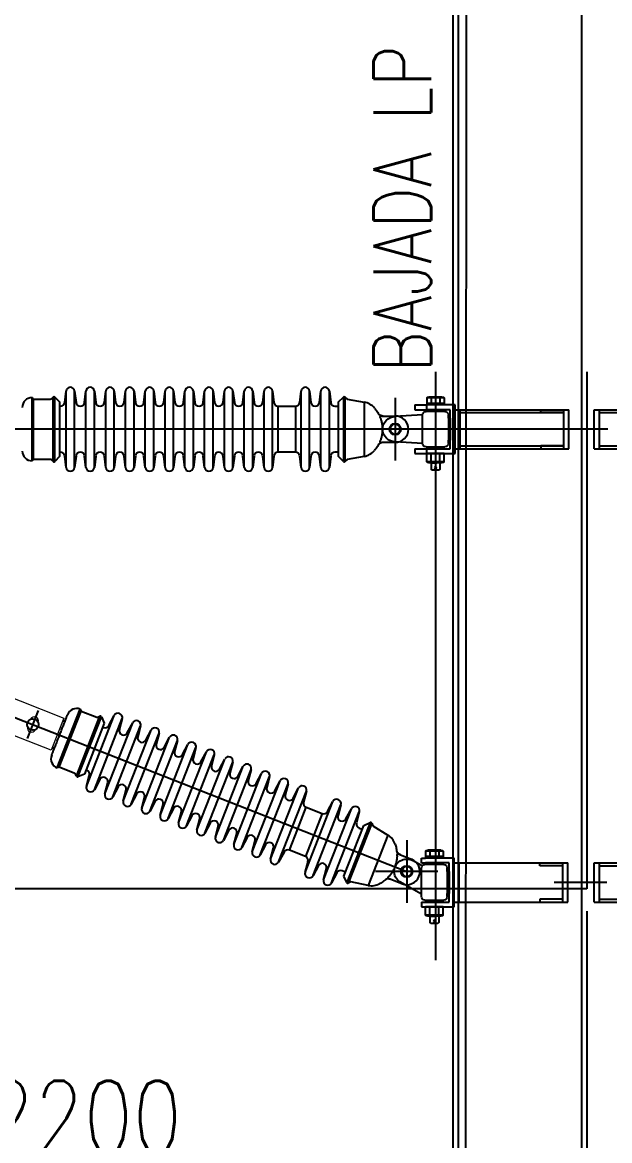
# Model space of a CAD drawing. Header units: millimetres. Extents: x -37020 to 35906, y -101 to 52234.
# Drawn here: x -36.19 to -35.166, y 250.37 to 252.318 of the extents above; entities that cross this region are included whole.
import ezdxf

# ---------------------------------------------------------------- set-up
doc = ezdxf.new("R2010")
doc.units = ezdxf.units.MM
doc.header["$PDMODE"] = 35
doc.header["$PDSIZE"] = 1
doc.linetypes.add('CENTER', pattern=[50.8, 31.75, -6.35, 6.35, -6.35])
for name, color, linetype in [('Catenaria', 2, 'Continuous'), ('CI-Encofrados', 2, 'Continuous'), ('GE-Cotas', 1, 'Continuous'), ('Layer1', 1, 'Continuous'), ('M0_EQUIPOS', 2, 'Continuous')]:
    doc.layers.add(name, color=color, linetype=linetype)
doc.styles.add('ROMAN_SIMPLEX', font='ROMANS')
doc.styles.add('Romans', font='romans.shx', dxfattribs={"width": 0.8})
doc.dimstyles.new('COTAS GENERAL', dxfattribs={"dimscale": 0.1, "dimtxt": 2.5, "dimasz": 2.5, "dimexe": 1, "dimexo": 1, "dimgap": 1.25, "dimtad": 1, "dimzin": 1, "dimdsep": 46, "dimtxsty": 'Romans', "dimcen": 1, "dimclrd": 2, "dimclre": 1, "dimclrt": 3, "dimaunit": 1, "dimadec": 3, "dimazin": 0, "dimtfac": 1, "dimtix": 1, "dimtmove": 0, "dimatfit": 0, "dimfxl": 1, "dimtolj": 1, "dimarcsym": 0})

# ---------------------------------------------------------------- blocks, each defined once
blk = doc.blocks.new('*D356')
at = {"layer": 'Defpoints', "color": 0, "transparency": 16777216}
for p in [(-35.2058, 250.8199), (-37.4058, 250.3569), (-37.4058, 250.2872)]:
    blk.add_point(p, dxfattribs=at)
at = {"layer": 'GE-Cotas', "color": 1, "lineweight": -2, "transparency": 16777216}
for p, q in [((-35.2058, 250.7699), (-35.2058, 250.2372)), ((-37.4058, 250.3069), (-37.4058, 250.2372))]:
    blk.add_line(p, q, dxfattribs=at)
at = {"layer": 'GE-Cotas', "color": 2, "lineweight": -2, "transparency": 16777216}
blk.add_line((-35.3308, 250.2872), (-37.2808, 250.2872), dxfattribs=at)
at = {"layer": 'GE-Cotas', "color": 2, "transparency": 16777216}
for points in [[(-37.2808, 250.308), (-37.2808, 250.2664), (-37.4058, 250.2872)], [(-35.3308, 250.2664), (-35.3308, 250.308), (-35.2058, 250.2872)]]:
    blk.add_solid(points, dxfattribs=at)
at = {"layer": 'GE-Cotas', "color": 3, "linetype": 'Continuous', "transparency": 16777216, "insert": (-36.083, 250.4122), "char_height": 0.125, "attachment_point": 5, "style": 'Romans'}
blk.add_mtext('\\A1;2200', dxfattribs=at)
blk = doc.blocks.new('A$C5077')
at = {"layer": 'CI-Encofrados', "color": 253}
blk.add_line((0.20825, 11), (0.20825, 0), dxfattribs=at)
at = {"layer": 'CI-Encofrados', "color": 3}
blk.add_line((0.40825, 11), (0.4165, 0), dxfattribs=at)
blk = doc.blocks.new('barra de retención 2500mm')
at = {"color": 1}
for p, q in [((-4.5, 2476.5), (-4.5, -14.5)), ((4.5, 2476.5), (4.5, -14.5))]:
    blk.add_line(p, q, dxfattribs=at)
blk = doc.blocks.new('*D358')
at = {"layer": 'Defpoints', "color": 0, "transparency": 16777216}
for p in [(-34.5311, 253.1149), (-34.9981, 253.0263), (-37.0626, 245.3413)]:
    blk.add_point(p, dxfattribs=at)
at = {"layer": 'GE-Cotas', "color": 1, "lineweight": -2, "transparency": 16777216}
for p, q in [((-34.7981, 253.0263), (-34.7311, 253.1149)), ((-34.7311, 253.1149), (-33.9966, 253.1149)), ((-34.9481, 253.0263), (-34.7981, 253.0263))]:
    blk.add_line(p, q, dxfattribs=at)
at = {"layer": 'GE-Cotas', "color": 3, "linetype": 'Continuous', "transparency": 16777216, "insert": (-34.2326, 253.2399), "char_height": 0.125, "attachment_point": 5, "style": 'Romans'}
blk.add_mtext('\\A1;+7685', dxfattribs=at)
blk = doc.blocks.new('*D359')
at = {"layer": 'Defpoints', "color": 0, "transparency": 16777216}
for p in [(-34.4648, 253.3557), (-34.9387, 253.2619), (-37.0626, 245.3413)]:
    blk.add_point(p, dxfattribs=at)
at = {"layer": 'GE-Cotas', "color": 1, "lineweight": -2, "transparency": 16777216}
for p, q in [((-34.7387, 253.2619), (-34.6648, 253.3557)), ((-34.6648, 253.3557), (-33.9594, 253.3557)), ((-34.8887, 253.2619), (-34.7387, 253.2619))]:
    blk.add_line(p, q, dxfattribs=at)
at = {"layer": 'GE-Cotas', "color": 3, "linetype": 'Continuous', "transparency": 16777216, "insert": (-34.1808, 253.4807), "char_height": 0.125, "attachment_point": 5, "style": 'Romans'}
blk.add_mtext('\\A1;+7921', dxfattribs=at)
blk = doc.blocks.new('*D360')
at = {"layer": 'Defpoints', "color": 0, "transparency": 16777216}
for p in [(-34.5037, 251.6369), (-35.1693, 251.6091), (-37.0626, 245.3413)]:
    blk.add_point(p, dxfattribs=at)
at = {"layer": 'GE-Cotas', "color": 1, "lineweight": -2, "transparency": 16777216}
for p, q in [((-34.9037, 251.6091), (-34.7037, 251.6369)), ((-34.7037, 251.6369), (-33.9692, 251.6369)), ((-35.1193, 251.6091), (-34.9037, 251.6091))]:
    blk.add_line(p, q, dxfattribs=at)
at = {"layer": 'GE-Cotas', "color": 3, "linetype": 'Continuous', "transparency": 16777216, "insert": (-34.2052, 251.7619), "char_height": 0.125, "attachment_point": 5, "style": 'Romans'}
blk.add_mtext('\\A1;+6268', dxfattribs=at)
blk = doc.blocks.new('*D361')
at = {"layer": 'Defpoints', "color": 0, "transparency": 16777216}
for p in [(-35.1712, 250.8199), (-34.4943, 250.6151), (-37.6216, 245.3413)]:
    blk.add_point(p, dxfattribs=at)
at = {"layer": 'GE-Cotas', "color": 1, "lineweight": -2, "transparency": 16777216}
for p, q in [((-35.1212, 250.8199), (-34.8943, 250.8199)), ((-34.8943, 250.8199), (-34.6943, 250.6151)), ((-34.6943, 250.6151), (-33.965, 250.6151))]:
    blk.add_line(p, q, dxfattribs=at)
at = {"layer": 'GE-Cotas', "color": 3, "linetype": 'Continuous', "transparency": 16777216, "insert": (-34.1984, 250.7401), "char_height": 0.125, "attachment_point": 5, "style": 'Romans'}
blk.add_mtext('\\A1;+5479', dxfattribs=at)
blk = doc.blocks.new('*D362')
at = {"layer": 'Defpoints', "color": 0, "transparency": 16777216}
for p in [(-34.2445, 254.1249), (-34.7151, 253.9449), (-37.0626, 245.3413)]:
    blk.add_point(p, dxfattribs=at)
at = {"layer": 'GE-Cotas', "color": 1, "lineweight": -2, "transparency": 16777216}
for p, q in [((-34.5151, 253.9449), (-34.4445, 254.1249)), ((-34.4445, 254.1249), (-33.7058, 254.1249)), ((-34.6651, 253.9449), (-34.5151, 253.9449))]:
    blk.add_line(p, q, dxfattribs=at)
at = {"layer": 'GE-Cotas', "color": 3, "linetype": 'Continuous', "transparency": 16777216, "insert": (-33.9439, 254.2499), "char_height": 0.125, "attachment_point": 5, "style": 'Romans'}
blk.add_mtext('\\A1;+8604', dxfattribs=at)
blk = doc.blocks.new('gozne inferior con abrazadera poste Ø420mm')
blk.add_line((-514.7, 14.9), (-514.7, 10.5))
blk.add_circle((0, 0), 8.75)
at = {"layer": 'M0_EQUIPOS'}
for p, q in [((-82.4, 23.4), (-32.4, 23.4)), ((-82.4, -61.6), (-82.4, 23.4)), ((-63.3, 35.4), (-32.9, 35.4)), ((-63.3, 35.4), (-63.3, 23.4)), ((-63.3, 26), (-32.9, 26)), ((-63.3, 23.4), (-32.9, 23.4)), ((-59.5, 37), (-36.7, 37)), ((-55.7, 35.4), (-55.7, 23.4)), ((-40.5, 35.4), (-40.5, 23.4)), ((-32.9, 35.4), (-32.9, 23.4)), ((-25.6, 23.4), (-32.4, 23.4)), ((-25.6, 14.9), (-25.6, 23.4)), ((-523.7, 14.9), (-523.7, -53.1)), ((-326.7, 14.9), (-523.7, 14.9)), ((-375.7, 9.9), (-375.7, 14.9)), ((-335.7, 9.9), (-375.7, 9.9)), ((-335.7, -53.1), (-335.7, 14.9)), ((-326.7, -53.1), (-326.7, 14.9)), ((-91.4, 14.9), (-280.8, 14.9)), ((-280.8, -53.1), (-280.8, 14.9)), ((-271.8, -53.1), (-271.8, 14.9)), ((-271.8, 9.9), (-231.8, 9.9)), ((-231.8, 9.9), (-231.8, 14.9)), ((-91.4, -53.1), (-91.4, 14.9)), ((-82.4, 14.9), (-91.4, 14.9)), ((-73.9, 14.9), (-32.4, 14.9)), ((-73.9, -53.1), (-73.9, 14.9)), ((-70.6, -0.1), (-70.6, 5.9)), ((-64.4, 12), (-31.7, 12)), ((-56.6, 12), (-56.6, 14.9)), ((-39.6, 12), (-39.6, 14.9)), ((-25.6, 14.9), (-32.4, 14.9)), ((-27.1, 9.9), (-10.2, 19.2)), ((-25.6, -43.7), (-25.6, 5.9)), ((-348.6, -19.1), (-256.9, -19.1)), ((-73.9, -0.1), (-73.9, -38.1)), ((-70.6, -0.1), (-70.6, -38.1)), ((-25.6, -39.4), (12, -18.2)), ((-70.6, -43.7), (-70.6, -38.1)), ((-326.7, -53.1), (-523.7, -53.1)), ((-335.7, -48.1), (-375.7, -48.1)), ((-375.7, -48.1), (-375.7, -53.1)), ((-91.4, -53.1), (-280.8, -53.1)), ((-271.8, -48.1), (-231.8, -48.1)), ((-231.8, -48.1), (-231.8, -53.1)), ((-82.4, -53.1), (-91.4, -53.1)), ((-32.4, -53.1), (-73.9, -53.1)), ((-31.7, -49.8), (-64.4, -49.8)), ((-56.6, -53.1), (-56.6, -49.8)), ((-39.6, -53.1), (-39.6, -49.8)), ((-25.6, -53.1), (-32.4, -53.1)), ((-25.6, -53.1), (-25.6, -61.6)), ((-32.4, -61.6), (-82.4, -61.6)), ((-63.3, -61.6), (-32.9, -61.6)), ((-63.3, -61.6), (-32.9, -61.6)), ((-63.3, -76), (-63.3, -61.6)), ((-63.3, -76), (-63.3, -61.6)), ((-63.3, -76), (-32.9, -76)), ((-63.3, -76), (-32.9, -76)), ((-59.5, -77.6), (-36.7, -77.6)), ((-59.5, -77.6), (-36.7, -77.6)), ((-55.7, -76), (-55.7, -61.6)), ((-55.7, -76), (-55.7, -61.6)), ((-55.7, -77.6), (-55.7, -89)), ((-55.7, -77.6), (-55.7, -89)), ((-41.8, -78), (-50.6, -77.6)), ((-41.8, -78), (-50.6, -77.6)), ((-41.8, -77.7), (-43.4, -77.6)), ((-41.8, -77.7), (-43.4, -77.6)), ((-40.5, -76), (-40.5, -61.6)), ((-40.5, -76), (-40.5, -61.6)), ((-40.5, -77.6), (-40.5, -89)), ((-40.5, -77.6), (-40.5, -89)), ((-32.9, -76), (-32.9, -61.6)), ((-32.9, -76), (-32.9, -61.6)), ((-25.6, -61.6), (-32.4, -61.6)), ((-55.7, -89), (-54.4, -90.3)), ((-55.7, -89), (-54.4, -90.3)), ((-54.4, -90.3), (-41.8, -90.3)), ((-54.4, -90.3), (-41.8, -90.3)), ((-41.8, -90.3), (-40.5, -89)), ((-41.8, -90.3), (-40.5, -89))]:
    blk.add_line(p, q, dxfattribs=at)
blk.add_circle((-48.1, -86.3), 1.62, dxfattribs=at)
blk.add_circle((-48.1, -86.3), 1.62, dxfattribs=at)
for centre, radius, start, end in [((-59.5, 31.7), 5.31, 90, 135.6673), ((-59.5, 31.7), 5.31, 44.3327, 90), ((-48.1, 18.2), 18.8, 66.2227, 113.7773), ((-36.7, 31.7), 5.31, 90, 135.6673), ((-36.7, 31.7), 5.31, 44.3327, 90), ((0, 0), 21.8, 295.5293, 119.6859), ((-64.4, 5.9), 6.13, 90, 180), ((-31.7, 5.9), 6.13, 0, 90), ((-64.4, -43.7), 6.13, 180, 270), ((-31.7, -43.7), 6.13, 270, 0), ((-59.5, -72.3), 5.31, 224.3327, 270), ((-59.5, -72.3), 5.31, 224.3327, 270), ((-59.5, -72.3), 5.31, 270, 315.6673), ((-59.5, -72.3), 5.31, 270, 315.6673), ((-48.1, -58.7), 18.8, 246.2227, 293.7773), ((-48.1, -58.7), 18.8, 246.2227, 293.7773), ((-36.7, -72.3), 5.31, 224.3327, 270), ((-36.7, -72.3), 5.31, 224.3327, 270), ((-36.7, -72.3), 5.31, 270, 315.6673), ((-36.7, -72.3), 5.31, 270, 315.6673)]:
    blk.add_arc(centre, radius, start, end, dxfattribs=at)
blk = doc.blocks.new('gozne superior con abrazadera poste Ø420mm')
blk.add_line((-534.7, 34), (-534.7, 29.6))
at = {"layer": 'M0_EQUIPOS'}
for p, q in [((-104.3, 42.5), (-54.3, 42.5)), ((-104.3, -42.5), (-104.3, 42.5)), ((-85.2, 54.5), (-54.8, 54.5)), ((-85.2, 54.5), (-85.2, 42.5)), ((-85.2, 45.1), (-54.8, 45.1)), ((-85.2, 42.5), (-54.8, 42.5)), ((-81.4, 56.1), (-58.6, 56.1)), ((-77.6, 54.5), (-77.6, 42.5)), ((-62.4, 54.5), (-62.4, 42.5)), ((-54.8, 54.5), (-54.8, 42.5)), ((-54.3, 42.5), (-54.3, 34)), ((-34.3, 42.5), (-54.3, 42.5)), ((-34.3, 42.5), (-34.3, 34)), ((-346.7, 34), (-543.7, 34)), ((-543.7, 34), (-543.7, -34)), ((-395.7, 29), (-395.7, 34)), ((-355.7, 29), (-395.7, 29)), ((-355.7, -34), (-355.7, 34)), ((-346.7, -34), (-346.7, 34)), ((-113.3, 34), (-302.7, 34)), ((-302.7, -34), (-302.7, 34)), ((-293.7, -34), (-293.7, 34)), ((-113.3, 29), (-293.7, 29)), ((-293.7, 29), (-253.7, 29)), ((-253.7, 29), (-253.7, 34)), ((-113.3, -34), (-113.3, 34)), ((-104.3, 34), (-113.3, 34)), ((-95.8, 34), (-54.3, 34)), ((-95.8, -34), (-95.8, 34)), ((-92.5, 19), (-92.5, 25)), ((-86.4, 31.1), (-53.6, 31.1)), ((-78.5, 31.1), (-78.5, 34)), ((-61.5, 31.1), (-61.5, 34)), ((-34.3, 34), (-54.3, 34)), ((-47.5, -24.6), (-47.5, 25)), ((-47.5, 25), (0, 22)), ((-370.6, 0), (-278.8, 0)), ((-95.8, 19), (-95.8, -19)), ((-92.5, 19), (-92.5, -19)), ((-92.5, -24.6), (-92.5, -19)), ((-346.7, -34), (-543.7, -34)), ((-355.7, -29), (-395.7, -29)), ((-395.7, -29), (-395.7, -34)), ((-113.3, -34), (-302.7, -34)), ((-113.3, -29), (-293.7, -29)), ((-293.7, -29), (-253.7, -29)), ((-253.7, -29), (-253.7, -34)), ((-104.3, -34), (-113.3, -34)), ((-54.3, -34), (-95.8, -34)), ((-53.6, -30.7), (-86.4, -30.7)), ((-78.5, -34), (-78.5, -30.7)), ((-61.5, -34), (-61.5, -30.7)), ((-54.3, -34), (-54.3, -42.5)), ((-34.3, -34), (-54.3, -34)), ((-47.5, -25), (0, -22)), ((-34.3, -34), (-34.3, -42.5)), ((-54.3, -42.5), (-104.3, -42.5)), ((-85.2, -42.5), (-54.8, -42.5)), ((-85.2, -42.5), (-54.8, -42.5)), ((-85.2, -56.9), (-85.2, -42.5)), ((-85.2, -56.9), (-85.2, -42.5)), ((-85.2, -56.9), (-54.8, -56.9)), ((-85.2, -56.9), (-54.8, -56.9)), ((-77.6, -56.9), (-77.6, -42.5)), ((-77.6, -56.9), (-77.6, -42.5)), ((-62.4, -56.9), (-62.4, -42.5)), ((-62.4, -56.9), (-62.4, -42.5)), ((-54.8, -56.9), (-54.8, -42.5)), ((-54.8, -56.9), (-54.8, -42.5)), ((-34.3, -42.5), (-54.3, -42.5)), ((-81.4, -58.5), (-58.6, -58.5)), ((-81.4, -58.5), (-58.6, -58.5)), ((-77.6, -58.5), (-77.6, -69.9)), ((-77.6, -58.5), (-77.6, -69.9)), ((-77.6, -69.9), (-76.3, -71.2)), ((-77.6, -69.9), (-76.3, -71.2)), ((-76.3, -71.2), (-63.7, -71.2)), ((-76.3, -71.2), (-63.7, -71.2)), ((-63.7, -58.9), (-72.5, -58.5)), ((-63.7, -58.9), (-72.5, -58.5)), ((-63.7, -58.6), (-65.3, -58.5)), ((-63.7, -58.6), (-65.3, -58.5)), ((-63.7, -71.2), (-62.4, -69.9)), ((-63.7, -71.2), (-62.4, -69.9)), ((-62.4, -58.5), (-62.4, -69.9)), ((-62.4, -58.5), (-62.4, -69.9))]:
    blk.add_line(p, q, dxfattribs=at)
for centre, radius in [((0, 0), 8.75), ((-70, -67.2), 1.62), ((-70, -67.2), 1.62)]:
    blk.add_circle(centre, radius, dxfattribs=at)
for centre, radius, start, end in [((-81.4, 50.8), 5.31, 90, 135.6673), ((-81.4, 50.8), 5.31, 44.3327, 90), ((-70, 37.3), 18.8, 66.2227, 113.7773), ((-58.6, 50.8), 5.31, 90, 135.6673), ((-58.6, 50.8), 5.31, 44.3327, 90), ((-86.4, 25), 6.13, 90, 180), ((-53.6, 25), 6.13, 0, 90), ((0, 0), 22, 270, 90), ((-86.4, -24.6), 6.13, 180, 270), ((-53.6, -24.6), 6.13, 270, 0), ((-81.4, -53.2), 5.31, 224.3327, 270), ((-81.4, -53.2), 5.31, 224.3327, 270), ((-81.4, -53.2), 5.31, 270, 315.6673), ((-81.4, -53.2), 5.31, 270, 315.6673), ((-70, -39.6), 18.8, 246.2227, 293.7773), ((-70, -39.6), 18.8, 246.2227, 293.7773), ((-58.6, -53.2), 5.31, 224.3327, 270), ((-58.6, -53.2), 5.31, 224.3327, 270), ((-58.6, -53.2), 5.31, 270, 315.6673), ((-58.6, -53.2), 5.31, 270, 315.6673)]:
    blk.add_arc(centre, radius, start, end, dxfattribs=at)
blk = doc.blocks.new('p in 2200')
at = {"layer": 'Layer1', "linetype": 'CENTER'}
for p, q in [((-29.3223, 250.1887), (-29.3223, 249.1643)), ((-29.0583, 250.1887), (-29.0583, 249.2887)), ((-29.3923, 250.1431), (-29.3923, 250.0342)), ((-29.0583, 250.0887), (-31.7336, 250.0887)), ((-31.1292, 250.0088), (-29.3723, 249.3186)), ((-30.0333, 249.5504), (-30.0143, 249.5987)), ((-29.3723, 249.3731), (-29.3723, 249.2642)), ((-29.3178, 249.3186), (-29.4267, 249.3186)), ((-29.0583, 249.2887), (-31.2583, 249.2887))]:
    blk.add_line(p, q, dxfattribs=at)
at = {"layer": 'Layer1'}
for p, q in [((-30.0253, 250.1437), (-30.0228, 250.1412)), ((-30.0253, 250.0337), (-30.0253, 250.1437)), ((-29.9917, 250.1417), (-29.9887, 250.1447)), ((-29.9887, 250.0326), (-29.9887, 250.1447)), ((-29.9859, 250.1447), (-29.9773, 250.1362)), ((-29.9859, 250.0326), (-29.9859, 250.1447)), ((-29.9683, 250.1353), (-29.966, 250.1551)), ((-29.966, 250.0223), (-29.966, 250.1551)), ((-29.9511, 250.1551), (-29.9487, 250.1353)), ((-29.9511, 250.0223), (-29.9511, 250.1551)), ((-29.9338, 250.1353), (-29.9315, 250.1551)), ((-29.9315, 250.0223), (-29.9315, 250.1551)), ((-29.9166, 250.1551), (-29.9142, 250.1353)), ((-29.9166, 250.0223), (-29.9166, 250.1551)), ((-29.8993, 250.1353), (-29.897, 250.1551)), ((-29.897, 250.0223), (-29.897, 250.1551)), ((-29.8821, 250.1551), (-29.8797, 250.1353)), ((-29.8821, 250.0223), (-29.8821, 250.1551)), ((-29.8648, 250.1353), (-29.8625, 250.1551)), ((-29.8625, 250.0223), (-29.8625, 250.1551)), ((-29.8476, 250.1551), (-29.8452, 250.1353)), ((-29.8476, 250.0223), (-29.8476, 250.1551)), ((-29.8303, 250.1353), (-29.828, 250.1551)), ((-29.828, 250.0223), (-29.828, 250.1551)), ((-29.8131, 250.1551), (-29.8107, 250.1353)), ((-29.8131, 250.0223), (-29.8131, 250.1551)), ((-29.7958, 250.1353), (-29.7935, 250.1551)), ((-29.7935, 250.0223), (-29.7935, 250.1551)), ((-29.7786, 250.1551), (-29.7762, 250.1353)), ((-29.7786, 250.0223), (-29.7786, 250.1551)), ((-29.7613, 250.1353), (-29.759, 250.1551)), ((-29.759, 250.0223), (-29.759, 250.1551)), ((-29.7441, 250.1551), (-29.7417, 250.1353)), ((-29.7441, 250.0223), (-29.7441, 250.1551)), ((-29.7268, 250.1353), (-29.7245, 250.1551)), ((-29.7245, 250.0223), (-29.7245, 250.1551)), ((-29.7096, 250.1551), (-29.7072, 250.1353)), ((-29.7096, 250.0223), (-29.7096, 250.1551)), ((-29.6923, 250.1353), (-29.69, 250.1551)), ((-29.69, 250.0223), (-29.69, 250.1551)), ((-29.6751, 250.1551), (-29.6727, 250.1353)), ((-29.6751, 250.0223), (-29.6751, 250.1551)), ((-29.6578, 250.1353), (-29.6555, 250.1551)), ((-29.6555, 250.0223), (-29.6555, 250.1551)), ((-29.6406, 250.1551), (-29.6382, 250.1353)), ((-29.6406, 250.0223), (-29.6406, 250.1551)), ((-29.6233, 250.1353), (-29.621, 250.1551)), ((-29.621, 250.0223), (-29.621, 250.1551)), ((-29.6061, 250.1551), (-29.6037, 250.1353)), ((-29.6061, 250.0223), (-29.6061, 250.1551)), ((-29.5588, 250.1353), (-29.5565, 250.1551)), ((-29.5565, 250.0223), (-29.5565, 250.1551)), ((-29.5416, 250.1551), (-29.5392, 250.1353)), ((-29.5416, 250.0223), (-29.5416, 250.1551)), ((-29.5243, 250.1353), (-29.522, 250.1551)), ((-29.522, 250.0223), (-29.522, 250.1551)), ((-29.5071, 250.1551), (-29.5047, 250.1353)), ((-29.5071, 250.0223), (-29.5071, 250.1551)), ((-29.4913, 250.1362), (-29.4827, 250.1447)), ((-29.4827, 250.1447), (-29.4827, 250.0326)), ((-29.4799, 250.1447), (-29.4763, 250.1412)), ((-29.4799, 250.1447), (-29.4799, 250.0326)), ((-30.0228, 250.1412), (-29.9931, 250.1412)), ((-30.0228, 250.0362), (-30.0228, 250.1412)), ((-29.9773, 250.1362), (-29.9773, 250.0412)), ((-29.9773, 250.1287), (-29.9758, 250.1287)), ((-29.5963, 250.1287), (-29.5663, 250.1287)), ((-29.5963, 250.0887), (-29.5963, 250.1287)), ((-29.5663, 250.1287), (-29.5663, 250.0487)), ((-29.4973, 250.1287), (-29.4913, 250.1287)), ((-29.4913, 250.0412), (-29.4913, 250.1362)), ((-29.4763, 250.1412), (-29.4462, 250.1359)), ((-29.4462, 250.1359), (-29.4462, 250.0415)), ((-29.4177, 250.1074), (-29.4169, 250.1067)), ((-29.4161, 250.1117), (-29.4166, 250.1116)), ((-29.4161, 250.1117), (-29.3923, 250.1117)), ((-29.5963, 250.0487), (-29.5963, 250.0887)), ((-29.3923, 250.0657), (-29.4161, 250.0657)), ((-29.9758, 250.0487), (-29.9773, 250.0487)), ((-29.5663, 250.0487), (-29.5963, 250.0487)), ((-29.4913, 250.0487), (-29.4973, 250.0487)), ((-30.0228, 250.0362), (-30.0253, 250.0337)), ((-29.9931, 250.0362), (-30.0228, 250.0362)), ((-29.9887, 250.0326), (-29.9917, 250.0356)), ((-29.9773, 250.0412), (-29.9859, 250.0326)), ((-29.966, 250.0223), (-29.9683, 250.0421)), ((-29.9487, 250.0421), (-29.9511, 250.0223)), ((-29.9315, 250.0223), (-29.9338, 250.0421)), ((-29.9142, 250.0421), (-29.9166, 250.0223)), ((-29.897, 250.0223), (-29.8993, 250.0421)), ((-29.8797, 250.0421), (-29.8821, 250.0223)), ((-29.8625, 250.0223), (-29.8648, 250.0421)), ((-29.8452, 250.0421), (-29.8476, 250.0223)), ((-29.828, 250.0223), (-29.8303, 250.0421)), ((-29.8107, 250.0421), (-29.8131, 250.0223)), ((-29.7935, 250.0223), (-29.7958, 250.0421)), ((-29.7762, 250.0421), (-29.7786, 250.0223)), ((-29.759, 250.0223), (-29.7613, 250.0421)), ((-29.7417, 250.0421), (-29.7441, 250.0223)), ((-29.7245, 250.0223), (-29.7268, 250.0421)), ((-29.7072, 250.0421), (-29.7096, 250.0223)), ((-29.69, 250.0223), (-29.6923, 250.0421)), ((-29.6727, 250.0421), (-29.6751, 250.0223)), ((-29.6555, 250.0223), (-29.6578, 250.0421)), ((-29.6382, 250.0421), (-29.6406, 250.0223)), ((-29.621, 250.0223), (-29.6233, 250.0421)), ((-29.6037, 250.0421), (-29.6061, 250.0223)), ((-29.5565, 250.0223), (-29.5588, 250.0421)), ((-29.5392, 250.0421), (-29.5416, 250.0223)), ((-29.522, 250.0223), (-29.5243, 250.0421)), ((-29.5047, 250.0421), (-29.5071, 250.0223)), ((-29.4827, 250.0326), (-29.4913, 250.0412)), ((-29.4763, 250.0362), (-29.4799, 250.0326)), ((-29.4462, 250.0415), (-29.4763, 250.0362)), ((-29.9816, 249.4989), (-29.9413, 249.6013)), ((-29.9783, 249.5003), (-29.9399, 249.598)), ((-29.9413, 249.6013), (-29.9399, 249.598)), ((-29.9399, 249.598), (-29.9123, 249.5872)), ((-29.9716, 249.5817), (-29.9679, 249.5803)), ((-29.9479, 249.4845), (-29.9069, 249.5889)), ((-29.9453, 249.4835), (-29.9043, 249.5879)), ((-29.9305, 249.4666), (-29.882, 249.5902)), ((-29.9167, 249.4611), (-29.8681, 249.5848)), ((-29.9108, 249.5872), (-29.9069, 249.5889)), ((-29.9043, 249.5879), (-29.8994, 249.5767)), ((-29.8984, 249.454), (-29.8499, 249.5776)), ((-29.8914, 249.5726), (-29.882, 249.5902)), ((-29.8681, 249.5848), (-29.8732, 249.5655)), ((-29.8593, 249.56), (-29.8499, 249.5776)), ((-29.8994, 249.5767), (-29.9341, 249.4883)), ((-29.9022, 249.5698), (-29.9008, 249.5692)), ((-29.8846, 249.4485), (-29.836, 249.5722)), ((-29.8663, 249.4414), (-29.8177, 249.565)), ((-29.8525, 249.4359), (-29.8039, 249.5595)), ((-29.836, 249.5722), (-29.8411, 249.5528)), ((-29.8272, 249.5474), (-29.8177, 249.565)), ((-29.8039, 249.5595), (-29.8089, 249.5402)), ((-29.8342, 249.4287), (-29.7856, 249.5524)), ((-29.8203, 249.4233), (-29.7718, 249.5469)), ((-29.8021, 249.4161), (-29.7535, 249.5398)), ((-29.7951, 249.5348), (-29.7856, 249.5524)), ((-29.7718, 249.5469), (-29.7768, 249.5276)), ((-29.763, 249.5222), (-29.7535, 249.5398)), ((-29.9867, 249.5323), (-29.9904, 249.5338)), ((-29.7882, 249.4107), (-29.7397, 249.5343)), ((-29.77, 249.4035), (-29.7214, 249.5271)), ((-29.7561, 249.3981), (-29.7076, 249.5217)), ((-29.7397, 249.5343), (-29.7447, 249.515)), ((-29.7309, 249.5096), (-29.7214, 249.5271)), ((-29.7076, 249.5217), (-29.7126, 249.5024)), ((-29.9783, 249.5003), (-29.9816, 249.4989)), ((-29.9507, 249.4895), (-29.9783, 249.5003)), ((-29.7379, 249.3909), (-29.6893, 249.5145)), ((-29.724, 249.3855), (-29.6754, 249.5091)), ((-29.7058, 249.3783), (-29.6572, 249.5019)), ((-29.6987, 249.4969), (-29.6893, 249.5145)), ((-29.6754, 249.5091), (-29.6805, 249.4898)), ((-29.6666, 249.4843), (-29.6572, 249.5019)), ((-29.9479, 249.4845), (-29.9496, 249.4884)), ((-29.9341, 249.4883), (-29.9453, 249.4835)), ((-29.93, 249.4948), (-29.9314, 249.4953)), ((-29.9305, 249.4666), (-29.9255, 249.4859)), ((-29.6919, 249.3728), (-29.6433, 249.4965)), ((-29.6736, 249.3657), (-29.6251, 249.4893)), ((-29.6598, 249.3602), (-29.6112, 249.4838)), ((-29.6433, 249.4965), (-29.6484, 249.4772)), ((-29.6345, 249.4717), (-29.6251, 249.4893)), ((-29.6112, 249.4838), (-29.6163, 249.4645)), ((-29.9072, 249.4787), (-29.9167, 249.4611)), ((-29.8984, 249.454), (-29.8934, 249.4733)), ((-29.8751, 249.4661), (-29.8846, 249.4485)), ((-29.8663, 249.4414), (-29.8613, 249.4607)), ((-29.6415, 249.3531), (-29.593, 249.4767)), ((-29.6277, 249.3476), (-29.5791, 249.4712)), ((-29.6094, 249.3404), (-29.5609, 249.4641)), ((-29.6024, 249.4591), (-29.593, 249.4767)), ((-29.5791, 249.4712), (-29.5842, 249.4519)), ((-29.5703, 249.4465), (-29.5609, 249.4641)), ((-29.843, 249.4535), (-29.8525, 249.4359)), ((-29.8342, 249.4287), (-29.8292, 249.4481)), ((-29.8109, 249.4409), (-29.8203, 249.4233)), ((-29.5956, 249.335), (-29.547, 249.4586)), ((-29.547, 249.4586), (-29.5521, 249.4393)), ((-29.8021, 249.4161), (-29.797, 249.4354)), ((-29.7788, 249.4283), (-29.7882, 249.4107)), ((-29.77, 249.4035), (-29.7649, 249.4228)), ((-29.5622, 249.3932), (-29.5475, 249.4305)), ((-29.5494, 249.3169), (-29.5008, 249.4405)), ((-29.5475, 249.4305), (-29.5196, 249.4195)), ((-29.5355, 249.3114), (-29.487, 249.435)), ((-29.5173, 249.3042), (-29.4687, 249.4279)), ((-29.5103, 249.4229), (-29.5008, 249.4405)), ((-29.5034, 249.2988), (-29.4549, 249.4224)), ((-29.487, 249.435), (-29.492, 249.4157)), ((-29.4782, 249.4103), (-29.4687, 249.4279)), ((-29.4549, 249.4224), (-29.4599, 249.4031)), ((-29.7467, 249.4157), (-29.7561, 249.3981)), ((-29.7379, 249.3909), (-29.7328, 249.4102)), ((-29.7146, 249.403), (-29.724, 249.3855)), ((-29.5196, 249.4195), (-29.5489, 249.345)), ((-29.4359, 249.4039), (-29.4769, 249.2995)), ((-29.4333, 249.4029), (-29.4743, 249.2985)), ((-29.4471, 249.399), (-29.4359, 249.4039)), ((-29.4333, 249.4029), (-29.4313, 249.3982)), ((-29.7058, 249.3783), (-29.7007, 249.3976)), ((-29.6825, 249.3904), (-29.6919, 249.3728)), ((-29.6736, 249.3657), (-29.6686, 249.385)), ((-29.5768, 249.356), (-29.5622, 249.3932)), ((-29.4818, 249.3106), (-29.4471, 249.399)), ((-29.4554, 249.3943), (-29.4498, 249.3921)), ((-29.4313, 249.3982), (-29.4052, 249.3822)), ((-29.6503, 249.3778), (-29.6598, 249.3602)), ((-29.6415, 249.3531), (-29.6365, 249.3724)), ((-29.6182, 249.3652), (-29.6277, 249.3476)), ((-29.4052, 249.3822), (-29.4397, 249.2944)), ((-29.6094, 249.3404), (-29.6044, 249.3598)), ((-29.5861, 249.3526), (-29.5956, 249.335)), ((-29.5489, 249.345), (-29.5768, 249.356)), ((-29.3891, 249.3454), (-29.3887, 249.3444)), ((-29.3861, 249.3488), (-29.3865, 249.3488)), ((-29.3861, 249.3488), (-29.3639, 249.34)), ((-29.5494, 249.3169), (-29.5443, 249.3362)), ((-29.5261, 249.329), (-29.5355, 249.3114)), ((-29.5173, 249.3042), (-29.5122, 249.3236)), ((-29.494, 249.3164), (-29.5034, 249.2988)), ((-29.4791, 249.3176), (-29.4846, 249.3198)), ((-29.4769, 249.2995), (-29.4818, 249.3106)), ((-29.3807, 249.2972), (-29.4029, 249.3059)), ((-29.4697, 249.3005), (-29.4743, 249.2985)), ((-29.4397, 249.2944), (-29.4697, 249.3005))]:
    blk.add_line(p, q, dxfattribs=at)
at = {"layer": 'Layer1', "linetype": 'Continuous', "lineweight": 15}
for p, q in [((-30.2209, 249.6844), (-29.97, 249.5858)), ((-29.992, 249.5297), (-30.2429, 249.6283)), ((-29.97, 249.5858), (-29.992, 249.5297))]:
    blk.add_line(p, q, dxfattribs=at)
at = {"layer": 'Layer1'}
for centre in [(-29.3923, 250.0887), (-30.0238, 249.5746), (-29.3723, 249.3186)]:
    blk.add_circle(centre, 0.01, dxfattribs=at)
for centre, radius, start, end in [((-29.9585, 250.1542), 0.0075, 6.9668, 173.0332), ((-29.924, 250.1542), 0.0075, 6.9668, 173.0332), ((-29.8895, 250.1542), 0.0075, 6.9668, 173.0332), ((-29.855, 250.1542), 0.0075, 6.9668, 173.0332), ((-29.8205, 250.1542), 0.0075, 6.9668, 173.0332), ((-29.786, 250.1542), 0.0075, 6.9668, 173.0332), ((-29.7515, 250.1542), 0.0075, 6.9668, 173.0332), ((-29.717, 250.1542), 0.0075, 6.9668, 173.0332), ((-29.6825, 250.1542), 0.0075, 6.9668, 173.0332), ((-29.648, 250.1542), 0.0075, 6.9668, 173.0332), ((-29.6135, 250.1542), 0.0075, 6.9668, 173.0332), ((-29.549, 250.1542), 0.0075, 6.9668, 173.0332), ((-29.5145, 250.1542), 0.0075, 6.9668, 173.0332), ((-30.0253, 250.1267), 0.017, 90, 180), ((-29.9873, 250.1433), 0.002, 45, 135), ((-29.4813, 250.1433), 0.002, 45, 135), ((-29.9931, 250.1432), 0.002, 270, 315), ((-29.9758, 250.1362), 0.0075, 270, 353.0332), ((-29.9413, 250.1362), 0.0075, 186.9668, 353.0332), ((-29.9068, 250.1362), 0.0075, 186.9668, 353.0332), ((-29.8723, 250.1362), 0.0075, 186.9668, 353.0332), ((-29.8378, 250.1362), 0.0075, 186.9668, 353.0332), ((-29.8033, 250.1362), 0.0075, 186.9668, 353.0332), ((-29.7688, 250.1362), 0.0075, 186.9668, 353.0332), ((-29.7343, 250.1362), 0.0075, 186.9668, 353.0332), ((-29.6998, 250.1362), 0.0075, 186.9668, 353.0332), ((-29.6653, 250.1362), 0.0075, 186.9668, 353.0332), ((-29.6308, 250.1362), 0.0075, 186.9668, 353.0332), ((-29.5963, 250.1362), 0.0075, 186.9668, 270), ((-29.5663, 250.1362), 0.0075, 270, 353.0332), ((-29.5318, 250.1362), 0.0075, 186.9668, 353.0332), ((-29.4973, 250.1362), 0.0075, 186.9668, 270), ((-29.4514, 250.1063), 0.03, 39.9284, 80), ((-29.3923, 250.0887), 0.023, 270, 90), ((-30.0253, 250.0507), 0.017, 180, 270), ((-29.9758, 250.0412), 0.0075, 6.9668, 90), ((-29.9413, 250.0412), 0.0075, 6.9668, 173.0332), ((-29.9068, 250.0412), 0.0075, 6.9668, 173.0332), ((-29.8723, 250.0412), 0.0075, 6.9668, 173.0332), ((-29.8378, 250.0412), 0.0075, 6.9668, 173.0332), ((-29.8033, 250.0412), 0.0075, 6.9668, 173.0332), ((-29.7688, 250.0412), 0.0075, 6.9668, 173.0332), ((-29.7343, 250.0412), 0.0075, 6.9668, 173.0332), ((-29.6998, 250.0412), 0.0075, 6.9668, 173.0332), ((-29.6653, 250.0412), 0.0075, 6.9668, 173.0332), ((-29.6308, 250.0412), 0.0075, 6.9668, 173.0332), ((-29.5963, 250.0412), 0.0075, 90, 173.0332), ((-29.5663, 250.0412), 0.0075, 6.9668, 90), ((-29.5318, 250.0412), 0.0075, 6.9668, 173.0332), ((-29.4973, 250.0412), 0.0075, 90, 173.0332), ((-29.4514, 250.071), 0.03, 280, 320.0716), ((-29.9931, 250.0342), 0.002, 45, 90), ((-29.9873, 250.034), 0.002, 225, 315), ((-29.4813, 250.034), 0.002, 225, 315), ((-29.9585, 250.0232), 0.0075, 186.9668, 353.0332), ((-29.924, 250.0232), 0.0075, 186.9668, 353.0332), ((-29.8895, 250.0232), 0.0075, 186.9668, 353.0332), ((-29.855, 250.0232), 0.0075, 186.9668, 353.0332), ((-29.8205, 250.0232), 0.0075, 186.9668, 353.0332), ((-29.786, 250.0232), 0.0075, 186.9668, 353.0332), ((-29.7515, 250.0232), 0.0075, 186.9668, 353.0332), ((-29.717, 250.0232), 0.0075, 186.9668, 353.0332), ((-29.6825, 250.0232), 0.0075, 186.9668, 353.0332), ((-29.648, 250.0232), 0.0075, 186.9668, 353.0332), ((-29.6135, 250.0232), 0.0075, 186.9668, 353.0332), ((-29.549, 250.0232), 0.0075, 186.9668, 353.0332), ((-29.5145, 250.0232), 0.0075, 186.9668, 353.0332), ((-29.9476, 249.5855), 0.017, 68.5528, 158.5528), ((-29.9116, 249.589), 0.002, 248.5528, 293.5528), ((-29.9061, 249.5871), 0.002, 23.5528, 113.5528), ((-29.8754, 249.5866), 0.0075, 345.5195, 151.586), ((-29.8433, 249.574), 0.0075, 345.5195, 151.586), ((-29.898, 249.5762), 0.0075, 248.5528, 331.586), ((-29.8659, 249.5636), 0.0075, 165.5195, 331.586), ((-29.8112, 249.5614), 0.0075, 345.5195, 151.586), ((-29.8338, 249.551), 0.0075, 165.5195, 331.586), ((-29.8017, 249.5384), 0.0075, 165.5195, 331.586), ((-29.779, 249.5488), 0.0075, 345.5195, 151.586), ((-29.7469, 249.5362), 0.0075, 345.5195, 151.586), ((-29.9753, 249.5147), 0.017, 158.5528, 248.5528), ((-29.7696, 249.5257), 0.0075, 165.5195, 331.586), ((-29.7148, 249.5236), 0.0075, 345.5195, 151.586), ((-29.7375, 249.5131), 0.0075, 165.5195, 331.586), ((-29.7053, 249.5005), 0.0075, 165.5195, 331.586), ((-29.6827, 249.511), 0.0075, 345.5195, 151.586), ((-29.6506, 249.4983), 0.0075, 345.5195, 151.586), ((-29.9514, 249.4876), 0.002, 23.5528, 68.5528), ((-29.9461, 249.4853), 0.002, 203.5528, 293.5528), ((-29.9327, 249.4878), 0.0075, 345.5195, 68.5528), ((-29.9006, 249.4752), 0.0075, 345.5195, 151.586), ((-29.6732, 249.4879), 0.0075, 165.5195, 331.586), ((-29.6185, 249.4857), 0.0075, 345.5195, 151.586), ((-29.5864, 249.4731), 0.0075, 345.5195, 151.586), ((-29.9233, 249.4647), 0.0075, 165.5195, 331.586), ((-29.8685, 249.4625), 0.0075, 345.5195, 151.586), ((-29.6411, 249.4753), 0.0075, 165.5195, 331.586), ((-29.609, 249.4627), 0.0075, 165.5195, 331.586), ((-29.5543, 249.4605), 0.0075, 345.5195, 151.586), ((-29.8912, 249.4521), 0.0075, 165.5195, 331.586), ((-29.8591, 249.4395), 0.0075, 165.5195, 331.586), ((-29.8364, 249.4499), 0.0075, 345.5195, 151.586), ((-29.8043, 249.4373), 0.0075, 345.5195, 151.586), ((-29.5769, 249.45), 0.0075, 165.5195, 331.586), ((-29.4942, 249.4369), 0.0075, 345.5195, 151.586), ((-29.8269, 249.4269), 0.0075, 165.5195, 331.586), ((-29.7722, 249.4247), 0.0075, 345.5195, 151.586), ((-29.5448, 249.4374), 0.0075, 165.5195, 248.5528), ((-29.5169, 249.4265), 0.0075, 248.5528, 331.586), ((-29.4621, 249.4243), 0.0075, 345.5195, 151.586), ((-29.7948, 249.4143), 0.0075, 165.5195, 331.586), ((-29.7627, 249.4016), 0.0075, 165.5195, 331.586), ((-29.7401, 249.4121), 0.0075, 345.5195, 151.586), ((-29.708, 249.3995), 0.0075, 345.5195, 151.586), ((-29.4848, 249.4138), 0.0075, 165.5195, 331.586), ((-29.4526, 249.4012), 0.0075, 165.5195, 248.5528), ((-29.4351, 249.4021), 0.002, 23.5528, 113.5528), ((-29.7306, 249.389), 0.0075, 165.5195, 331.586), ((-29.6759, 249.3869), 0.0075, 345.5195, 151.586), ((-29.6985, 249.3764), 0.0075, 165.5195, 331.586), ((-29.6664, 249.3638), 0.0075, 165.5195, 331.586), ((-29.6437, 249.3742), 0.0075, 345.5195, 151.586), ((-29.6116, 249.3616), 0.0075, 345.5195, 151.586), ((-29.4208, 249.3567), 0.03, 18.4811, 58.5528), ((-29.6343, 249.3512), 0.0075, 165.5195, 331.586), ((-29.5795, 249.349), 0.0075, 68.5528, 151.586), ((-29.5516, 249.338), 0.0075, 345.5195, 68.5528), ((-29.6022, 249.3386), 0.0075, 165.5195, 331.586), ((-29.5195, 249.3254), 0.0075, 345.5195, 151.586), ((-29.3723, 249.3186), 0.023, 248.5528, 68.5528), ((-29.5421, 249.315), 0.0075, 165.5195, 331.586), ((-29.4874, 249.3128), 0.0075, 68.5528, 151.586), ((-29.51, 249.3024), 0.0075, 165.5195, 331.586), ((-29.4751, 249.3003), 0.002, 203.5528, 293.5528), ((-29.4337, 249.3238), 0.03, 258.5528, 298.6244)]:
    blk.add_arc(centre, radius, start, end, dxfattribs=at)
at = {"layer": 'Layer1', "linetype": 'Continuous', "lineweight": 15}
for centre, start, end in [((-30.0213, 249.5811), 338.5528, 158.5528), ((-30.0264, 249.5681), 158.5528, 338.5528)]:
    blk.add_arc(centre, 0.007, start, end, dxfattribs=at)
at = {"layer": 'Layer1'}
for points, knots in [([(-29.4284, 250.1256), (-29.4276, 250.1246), (-29.426, 250.1226), (-29.4238, 250.1194), (-29.4222, 250.1167), (-29.4214, 250.1151), (-29.4212, 250.1147)], [0, 0, 0, 0, 0.274899, 0.587477, 0.902101, 1, 1, 1, 1]), ([(-29.4132, 250.1117), (-29.4139, 250.1117), (-29.4152, 250.1118), (-29.4172, 250.1123), (-29.4192, 250.1131), (-29.4204, 250.114), (-29.4211, 250.1146), (-29.4212, 250.1147)], [0, 0, 0, 0, 0.1618786, 0.3284551, 0.4903377, 0.6569471, 0.693981, 0.693981, 0.693981, 0.693981]), ([(-29.4166, 250.1116), (-29.4171, 250.1116), (-29.4178, 250.1115), (-29.4186, 250.111), (-29.419, 250.1105), (-29.4191, 250.1098), (-29.4189, 250.1091), (-29.4184, 250.1082), (-29.418, 250.1077), (-29.4177, 250.1074)], [0, 0, 0, 0, 0.239972, 0.37963, 0.4998, 0.614387, 0.731041, 0.854771, 1, 1, 1, 1]), ([(-29.4169, 250.0707), (-29.4164, 250.0726), (-29.4152, 250.0765), (-29.4143, 250.0825), (-29.414, 250.0887), (-29.4143, 250.0948), (-29.4152, 250.1008), (-29.4164, 250.1047), (-29.4169, 250.1067)], [0, 0, 0, 0, 0.165608, 0.332349, 0.5, 0.667664, 0.834397, 1, 1, 1, 1]), ([(-29.4132, 250.0657), (-29.4139, 250.0656), (-29.4152, 250.0656), (-29.4172, 250.065), (-29.4192, 250.0642), (-29.4204, 250.0633), (-29.4211, 250.0628), (-29.4212, 250.0627)], [0, 0, 0, 0, 0.1618786, 0.3284551, 0.4903377, 0.6569471, 0.6898322, 0.6898322, 0.6898322, 0.6898322]), ([(-29.4169, 250.0707), (-29.4173, 250.0703), (-29.4179, 250.0697), (-29.4186, 250.0688), (-29.419, 250.0679), (-29.4191, 250.0671), (-29.4187, 250.0664), (-29.4178, 250.0658), (-29.4168, 250.0657), (-29.4161, 250.0657)], [0, 0, 0, 0, 0.1456999, 0.2663806, 0.3776883, 0.4821934, 0.5908504, 0.712234, 1, 1, 1, 1]), ([(-29.4212, 250.0627), (-29.4219, 250.0614), (-29.4232, 250.0588), (-29.4256, 250.0552), (-29.4274, 250.0529), (-29.4283, 250.0518)], [0, 0, 0, 0, 0.336643, 0.676338, 1, 1, 1, 1]), ([(-29.9839, 249.5393), (-29.9834, 249.5406), (-29.9824, 249.5432), (-29.9807, 249.5475), (-29.9791, 249.5516), (-29.9776, 249.5555), (-29.9762, 249.5591), (-29.9748, 249.5627), (-29.9734, 249.5663), (-29.972, 249.5697), (-29.9707, 249.573), (-29.9695, 249.5761), (-29.9683, 249.5792), (-29.9671, 249.5823), (-29.966, 249.5851), (-29.9651, 249.5874), (-29.9643, 249.5893), (-29.9638, 249.5907), (-29.9635, 249.5914), (-29.9634, 249.5917), (-29.9634, 249.5916), (-29.9634, 249.5916)], [0, 0, 0, 0, 0.058891, 0.119603, 0.182018, 0.230818, 0.279611, 0.329449, 0.37928, 0.429119, 0.47895, 0.52775, 0.576543, 0.638964, 0.699677, 0.758561, 0.817451, 0.878164, 0.940579, 0.989378, 1, 1, 1, 1]), ([(-29.9912, 249.521), (-29.9912, 249.521), (-29.9911, 249.521), (-29.991, 249.5215), (-29.9906, 249.5223), (-29.9902, 249.5235), (-29.9895, 249.5251), (-29.9888, 249.5269), (-29.9879, 249.5293), (-29.9868, 249.5322), (-29.9854, 249.5356), (-29.9844, 249.5381), (-29.9839, 249.5393)], [0, 0, 0, 0, 0.0738155, 0.1701917, 0.2665548, 0.362931, 0.459294, 0.5536623, 0.6480177, 0.7687258, 0.8861228, 1, 1, 1, 1]), ([(-29.3924, 249.3662), (-29.392, 249.365), (-29.3912, 249.3626), (-29.3904, 249.3587), (-29.3899, 249.3556), (-29.3897, 249.3538), (-29.3897, 249.3534)], [0, 0, 0, 0, 0.274899, 0.587477, 0.902101, 1, 1, 1, 1]), ([(-29.4018, 249.3109), (-29.4006, 249.3125), (-29.3981, 249.3157), (-29.395, 249.321), (-29.3925, 249.3266), (-29.3906, 249.3324), (-29.3892, 249.3384), (-29.3888, 249.3424), (-29.3887, 249.3444)], [0, 0, 0, 0, 0.165608, 0.332349, 0.5, 0.667664, 0.834397, 1, 1, 1, 1]), ([(-29.3833, 249.3477), (-29.3839, 249.348), (-29.3852, 249.3485), (-29.3869, 249.3498), (-29.3883, 249.3512), (-29.3892, 249.3525), (-29.3896, 249.3533), (-29.3897, 249.3534)], [0, 0, 0, 0, 0.1618786, 0.3284551, 0.4903377, 0.6569471, 0.693981, 0.693981, 0.693981, 0.693981]), ([(-29.3865, 249.3488), (-29.387, 249.349), (-29.3877, 249.3492), (-29.3886, 249.3491), (-29.3891, 249.3487), (-29.3895, 249.3481), (-29.3896, 249.3473), (-29.3895, 249.3464), (-29.3892, 249.3457), (-29.3891, 249.3454)], [0, 0, 0, 0, 0.239972, 0.37963, 0.4998, 0.614387, 0.731041, 0.854771, 1, 1, 1, 1]), ([(-29.4087, 249.305), (-29.4098, 249.3041), (-29.412, 249.3022), (-29.4156, 249.2996), (-29.4181, 249.2982), (-29.4193, 249.2975)], [0, 0, 0, 0, 0.336643, 0.676338, 1, 1, 1, 1]), ([(-29.4001, 249.3049), (-29.4008, 249.3051), (-29.4021, 249.3055), (-29.4042, 249.3058), (-29.4063, 249.3057), (-29.4077, 249.3053), (-29.4085, 249.3051), (-29.4087, 249.305)], [0, 0, 0, 0, 0.1618786, 0.3284551, 0.4903377, 0.6569471, 0.6898322, 0.6898322, 0.6898322, 0.6898322]), ([(-29.4018, 249.3109), (-29.4023, 249.3107), (-29.403, 249.3104), (-29.4041, 249.3098), (-29.4048, 249.3091), (-29.4051, 249.3083), (-29.405, 249.3076), (-29.4044, 249.3067), (-29.4035, 249.3062), (-29.4029, 249.3059)], [0, 0, 0, 0, 0.1456999, 0.2663806, 0.3776883, 0.4821934, 0.5908504, 0.712234, 1, 1, 1, 1])]:
    blk.add_open_spline(points, degree=3, knots=knots, dxfattribs=at)

msp = doc.modelspace()

# ---------------------------------------------------------------- block references
for name, p, xscale, yscale, zscale in [('barra de retención 2500mm', (-35.4348, 250.3091), -0.0009999999999763531, 0.0009999999999763531, 0.0009999999999763531), ('gozne superior con abrazadera poste Ø420mm', (-35.5398, 251.6091), -0.001, 0.001, 0.001), ('gozne inferior con abrazadera poste Ø420mm', (-35.5198, 250.839), -0.001, 0.001, 0.001)]:
    msp.add_blockref(name, p, dxfattribs=dict(xscale=xscale, yscale=yscale, zscale=zscale))
at = {"layer": 'Catenaria', "linetype": 'Continuous'}
msp.add_blockref('p in 2200', (-6.1476, 1.5204), dxfattribs=at)
at = {"layer": 'M0_EQUIPOS', "xscale": -1, "rotation": 359.9999999999999}
msp.add_blockref('A$C5077', (-35.0069, 242.5413), dxfattribs=at)

# ---------------------------------------------------------------- texts
at = {"layer": 'GE-Cotas', "color": 2, "linetype": 'Continuous', "style": 'ROMAN_SIMPLEX', "width": 0.8}
msp.add_text('BAJADA LP', height=0.1, rotation=90, dxfattribs=at).set_placement((-35.4775, 251.7083))

# ---------------------------------------------------------------- dimensions: what is measured, and where the dimension line sits
at = {"layer": 'GE-Cotas'}
for feature_location, offset, origin, picture, middle in [((-34.7151, 253.9449), (0.4705, 0.18), (-37.0626, 245.3413), '*D362', (-33.9439, 254.2499)), ((-34.9387, 253.2619), (0.4739, 0.0938), (-37.0626, 245.3413), '*D359', (-34.1808, 253.4807)), ((-34.9981, 253.0263), (0.467, 0.0885), (-37.0626, 245.3413), '*D358', (-34.2326, 253.2399)), ((-35.1693, 251.6091), (0.6656, 0.0278), (-37.0626, 245.3413), '*D360', (-34.2052, 251.7619)), ((-35.1712, 250.8199), (0.6769, -0.2048), (-37.6216, 245.3413), '*D361', (-34.1984, 250.7401))]:
    dim = msp.add_ordinate_dim(feature_location=feature_location, offset=offset, dtype=0, origin=origin, text='+<>', dimstyle='COTAS GENERAL', override={"dimscale": 0.05, "dimasz": 2, "dimdec": 0, "dimlfac": 1000, "dimdsep": 44}, dxfattribs=at)
    dim.commit()
    dim.dimension.update_dxf_attribs({"geometry": picture, "text_midpoint": middle})
dim = msp.add_linear_dim(base=(-37.4058, 250.2872), p1=(-35.2058, 250.8199), p2=(-37.4058, 250.3569), angle=180, dimstyle='COTAS GENERAL', override={"dimscale": 0.05, "dimdec": 0, "dimlfac": 1000, "dimdsep": 44}, dxfattribs=at)
dim.commit()
dim.dimension.update_dxf_attribs({"geometry": '*D356', "text_midpoint": (-36.083, 250.2872), "dimtype": 160})

doc.saveas('drawing.dxf')
